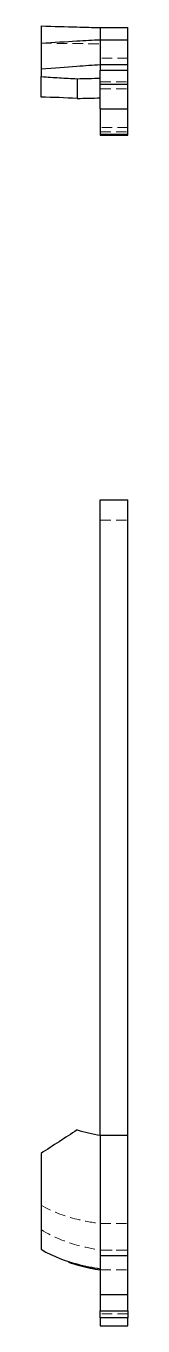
# Model space of a CAD drawing. Header units: millimetres. Extents: x 78 to 229, y 7 to 164.
# Drawn here: x 77.8 to 88.3, y 7 to 164.3 of the extents above.
import ezdxf

# ---------------------------------------------------------------- set-up
doc = ezdxf.new("R2010")
doc.units = ezdxf.units.MM
doc.linetypes.add('HIDDEN', pattern=[1.905, 1.27, -0.635])

msp = doc.modelspace()

# ---------------------------------------------------------------- linework, layer by layer
at = {"color": 7, "linetype": 'Continuous', "lineweight": 25}
for p, q in [((84.95, 164.16), (88.29, 164.16)), ((84.95, 162.69), (88.29, 162.69)), ((84.95, 159.69), (84.95, 159.09)), ((84.95, 159.69), (88.29, 159.69)), ((84.95, 159), (88.29, 159)), ((84.95, 157.31), (84.95, 159)), ((88.29, 157.31), (88.29, 159)), ((77.78, 155.73), (77.78, 158.23)), ((84.95, 157.31), (88.29, 157.31)), ((84.95, 154.31), (84.95, 157.31)), ((88.29, 154.31), (88.29, 157.31)), ((84.95, 154.31), (88.29, 154.31)), ((84.95, 154.31), (84.95, 151.21)), ((88.29, 151.21), (88.29, 154.31)), ((88.29, 151.21), (84.95, 151.21)), ((84.95, 151.21), (84.95, 151.15)), ((84.95, 151.15), (88.29, 151.15)), ((88.29, 151.15), (88.29, 151.21)), ((84.95, 107), (88.29, 107)), ((84.95, 30.09), (84.95, 107)), ((88.29, 30.09), (88.29, 107)), ((84.95, 30.09), (88.29, 30.09)), ((84.95, 30.09), (84.95, 15.51)), ((88.29, 15.51), (88.29, 30.09)), ((88.29, 15.51), (84.95, 15.51)), ((84.95, 15.51), (84.95, 10.82)), ((88.29, 10.82), (88.29, 15.51)), ((84.95, 10.82), (88.29, 10.82)), ((84.95, 10.82), (84.95, 8.82)), ((88.29, 8.82), (88.29, 10.82)), ((84.95, 8.82), (88.29, 8.82)), ((84.95, 7.99), (84.95, 8.82)), ((88.29, 7.99), (84.95, 7.99)), ((84.95, 7.99), (84.95, 7)), ((88.29, 8.82), (88.29, 7.99)), ((88.29, 7), (88.29, 7.99)), ((84.95, 7), (88.29, 7))]:
    msp.add_line(p, q, dxfattribs=at)
at = {"color": 7, "linetype": 'HIDDEN', "lineweight": 18}
for p, q in [((88.29, 160.45), (84.95, 160.45)), ((84.95, 157.57), (88.29, 157.57)), ((84.95, 156.74), (88.29, 156.74)), ((88.29, 152.06), (84.95, 152.06)), ((84.95, 151.52), (88.29, 151.52)), ((84.95, 104.55), (88.29, 104.55)), ((82.15, 30.73), (82.15, 30.73)), ((84.95, 19.4), (88.29, 19.4)), ((84.95, 16.18), (88.29, 16.18)), ((84.95, 16.17), (88.29, 16.17)), ((88.29, 16.17), (84.95, 16.17)), ((84.95, 16.16), (88.29, 16.16)), ((84.95, 13.78), (88.29, 13.78)), ((88.29, 8.46), (84.95, 8.46))]:
    msp.add_line(p, q, dxfattribs=at)
at = {"color": 7, "linetype": 'Continuous', "lineweight": 25, "flags": 128}
msp.add_lwpolyline([(82.15, 157.97), (82.15, 156.63), (82.15, 155.58)], dxfattribs=at)
at = {"color": 7, "linetype": 'HIDDEN', "lineweight": 18, "flags": 128}
msp.add_lwpolyline([(77.78, 27.89), (77.78, 27.89)], dxfattribs=at)
at = {"color": 7, "linetype": 'Continuous', "lineweight": 25}
for points, knots in [([(77.78, 164.35), (79.38, 164.3), (81.82, 164.24), (84.02, 164.18), (84.95, 164.16)], [0, 0, 0, 0, 0.571429, 1, 1, 1, 1]), ([(77.78, 164.35), (77.78, 164), (77.78, 163.65), (77.78, 162.96), (77.78, 162.62), (77.78, 162.27)], [0, 0, 0, 0, 0.5, 0.5, 1, 1, 1, 1]), ([(77.78, 162.27), (79.38, 162.38), (81.82, 162.52), (84.02, 162.64), (84.95, 162.69)], [0, 0, 0, 0, 0.571429, 1, 1, 1, 1]), ([(84.95, 162.69), (84.95, 162.4), (84.95, 162.11), (84.95, 161.69), (84.95, 161.55), (84.95, 161.29), (84.95, 161.16), (84.95, 160.81), (84.95, 160.6), (84.95, 160.27), (84.95, 160.14), (84.95, 160.03)], [0, 0, 0, 0, 0.25, 0.25, 0.375, 0.375, 0.5, 0.5, 0.75, 0.75, 1, 1, 1, 1]), ([(77.78, 159.16), (79.39, 159.29), (81.83, 159.47), (84.03, 159.62), (84.95, 159.69)], [0, 0, 0, 0, 0.571429, 1, 1, 1, 1]), ([(77.78, 159.16), (77.78, 158.94), (77.78, 158.77), (77.78, 158.47), (77.78, 158.34), (77.78, 158.23)], [0, 0, 0, 0, 0.5, 0.5, 1, 1, 1, 1]), ([(88.29, 159.05), (88.29, 159.05), (88.29, 159.22), (88.29, 159.46), (88.29, 159.69)], [0, 0, 0, 0, 0.0425876, 1, 1, 1, 1]), ([(77.84, 158.23), (78.56, 158.16), (79.27, 158.12), (80.71, 158.04), (81.43, 158), (82.15, 157.97)], [0, 0, 0, 0, 0.5, 0.5, 1, 1, 1, 1]), ([(77.78, 27.89), (77.78, 27.17), (77.78, 24.35), (77.78, 21.06), (77.78, 17.69), (77.78, 16.54), (77.78, 16.28)], [0.1922585, 0.1922585, 0.1922585, 0.1922585, 0.2857143, 0.5714286, 0.7142857, 1, 1, 1, 1]), ([(77.78, 16.28), (79.39, 15.35), (81.83, 14.48), (84.03, 14.07), (84.95, 13.93)], [0, 0, 0, 0, 0.571429, 1, 1, 1, 1]), ([(81.1, 14.72), (81.54, 14.58), (82.4, 14.3), (83.69, 14), (84.53, 13.85), (84.95, 13.78)], [0, 0, 0, 0, 0.349605, 0.681044, 1, 1, 1, 1])]:
    msp.add_open_spline(points, degree=3, knots=knots, dxfattribs=at)
for points in [[(84.95, 164.16), (84.95, 163.91), (84.95, 163.42), (84.95, 162.93), (84.95, 162.69)], [(88.29, 162.69), (88.29, 162.93), (88.29, 163.42), (88.29, 163.91), (88.29, 164.16)], [(77.78, 162.27), (77.78, 161.88), (77.78, 161.1), (77.78, 160.16), (77.78, 159.48), (77.78, 159.27), (77.78, 159.16)], [(88.29, 159.69), (88.29, 159.79), (88.29, 159.99), (88.29, 160.54), (88.29, 161.51), (88.29, 162.3), (88.29, 162.69)], [(84.95, 160.03), (84.95, 159.89), (84.95, 159.79), (84.95, 159.69)], [(77.78, 158.23), (77.8, 158.23), (77.82, 158.23), (77.84, 158.23)], [(82.15, 157.97), (83.07, 157.99), (84, 158.01), (84.95, 158.03)], [(82.15, 155.58), (80.69, 155.65), (79.23, 155.71), (77.78, 155.73)], [(82.15, 155.58), (83.07, 155.6), (84, 155.62), (84.95, 155.64)], [(82.15, 30.73), (80.69, 29.78), (79.23, 28.83), (77.78, 27.89)], [(82.15, 30.73), (83.07, 30.46), (84, 30.26), (84.95, 30.09)]]:
    msp.add_open_spline(points, degree=3, dxfattribs=at)
at = {"color": 7, "linetype": 'HIDDEN', "lineweight": 18}
for points, knots in [([(77.78, 162.27), (79.39, 162.25), (81.83, 162.22), (84.03, 162.2), (84.95, 162.19)], [0, 0, 0, 0, 0.571429, 1, 1, 1, 1]), ([(77.78, 21.62), (79.39, 20.72), (81.83, 19.89), (84.03, 19.52), (84.95, 19.4)], [0, 0, 0, 0, 0.571429, 1, 1, 1, 1]), ([(77.78, 18.67), (79.38, 17.7), (81.82, 16.78), (84.02, 16.33), (84.95, 16.18)], [0, 0, 0, 0, 0.571429, 1, 1, 1, 1]), ([(81.13, 14.72), (81.34, 14.64), (82.06, 14.4), (83.33, 14.07), (84.41, 13.88), (84.95, 13.78)], [0, 0, 0, 0, 0.166097, 0.582094, 1, 1, 1, 1])]:
    msp.add_open_spline(points, degree=3, knots=knots, dxfattribs=at)

doc.saveas('drawing.dxf')
